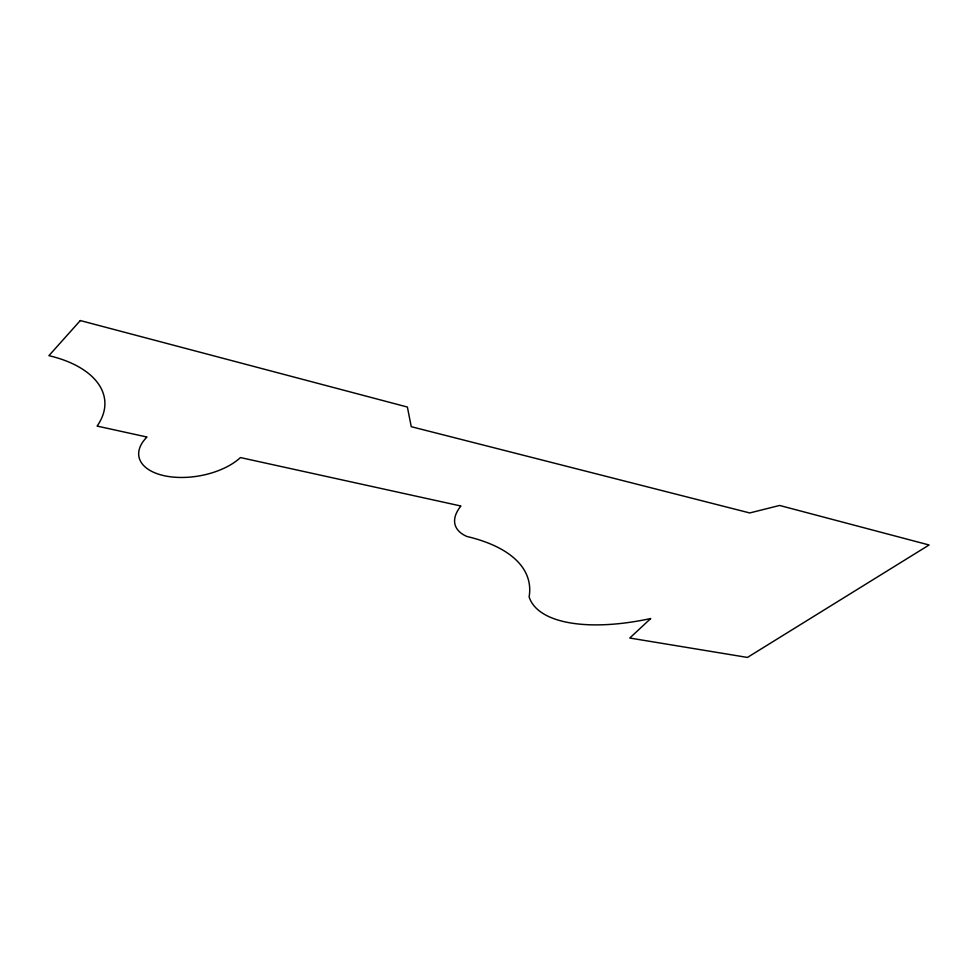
<?xml version="1.0" encoding="UTF-8"?>
<svg xmlns="http://www.w3.org/2000/svg" width="978" height="978" viewBox="0 0 978 978"><rect width="100%" height="100%" fill="white"/><g stroke="black" fill="none" stroke-linecap="round" stroke-linejoin="round"><path stroke-width="1.47" d="M80.306 320.564L48.9 355.674A108.24 58.704 -5.4 0 1 97.103 426.078L146.981 437.032A56.211 29.56 -10 0 0 164.145 475.699A56.211 29.56 -10 0 0 240.429 457.57L460.931 506.017A63.497 29.523 -16.3 0 0 466.897 536.47A207.238 88.044 -12.9 0 1 529.122 596.849A143.607 59.988 -18.2 0 0 650.712 618.536L629.783 638.035L747.436 657.436L929.1 544.99L779.6 505.455L749.735 512.949L411.249 426.689L407.386 407.044L80.306 320.564"/></g></svg>
